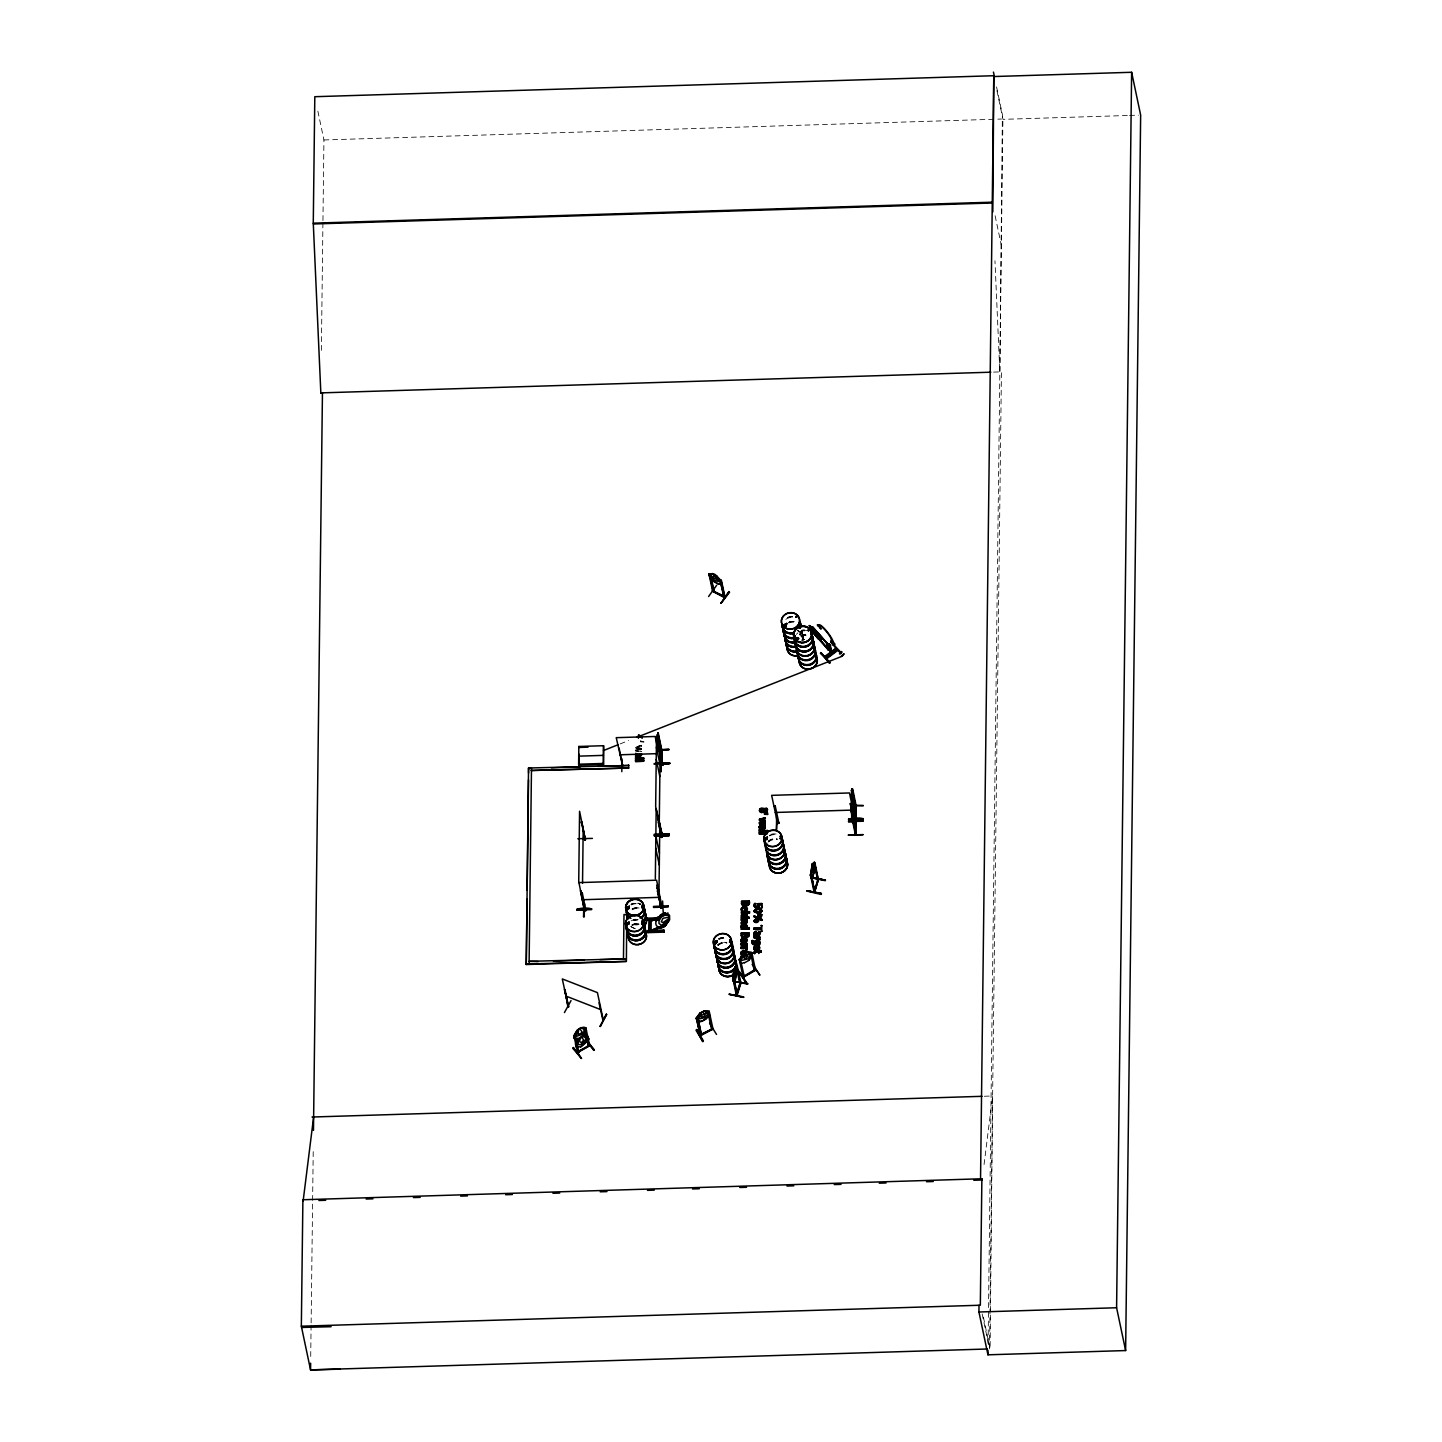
<?xml version="1.0" encoding="UTF-8"?>
<svg xmlns="http://www.w3.org/2000/svg" width="1442" height="1442" viewBox="0 0 1442 1442"><rect width="100%" height="100%" fill="white"/><g stroke="black" fill="none" stroke-linecap="round" stroke-linejoin="round"><path stroke-width="0.75" stroke-dasharray="5 3.75" d="M984.273 1096.244L992.619 1095.992L990.095 1348.901L982.939 1314.942M321.368 350.37L322.918 222.789M322.954 220.536L323.927 139.964L317.096 107.519M310.715 1356.471L311.093 1325.126M311.13 1322.891L313.256 1148.301M635.634 750.128L640.104 748.722L635.634 750.128L635.706 751.3L639.473 751.715M640.176 749.083L635.742 747.947L635.67 746.776L641.474 745.262L641.546 746.541L636.967 747.244L641.474 745.262M640.879 741.837L640.807 740.827L640.879 741.837L643.871 741.945L643.871 740.9L640.879 741.188M641.42 749.065C631.091 751.192 641.51 751.949 641.438 748.344L636.967 747.244M641.51 749.425L641.438 748.344M988.094 1343.565L988.491 1309.823M988.527 1307.57L1002.911 118.983L997.864 119.145M989.536 1348.919L1001.433 371.856L993.087 372.126M984.057 1164.523L992.619 1095.992M800.941 632.912L801.644 630.605A9.157 8.183 -11.9 0 1 801.788 636.985M801.031 632.75L799.787 634.786A9.265 8.291 -11.9 0 0 801.59 630.659M768.262 841.353L770.19 839.983M719.756 943.555L717.828 944.943A9.265 8.291 -11.9 0 1 726.768 942.527M620.168 743.91L628.514 740.593M641.546 745.622L635.67 746.776M323.927 139.964L995.611 119.217M1127.338 115.504L1002.983 119.344L996.638 89.26M1129.555 115.432L1138.441 115.162M640.789 741.476L643.871 741.945M636.931 750.471L641.474 751.57L637.003 750.831M637.058 747.605L641.51 748.704M640.104 748.722L635.742 747.947M638.103 903.287L640.356 904.044A9.265 8.291 -11.9 0 0 631.109 904.35M635.075 928.72L630.911 926.701M799.769 631.65L797.624 630.641A9.265 8.291 -11.9 0 1 803.374 639.148M799.679 631.596L801.518 633.092M803.554 639.491L802.347 637.706A9.139 8.183 -11.9 0 1 803.518 639.419A9.265 8.291 -11.9 0 0 799.805 631.884M801.842 630.533L802.545 632.804M803.446 637.058L801.355 632.984L803.176 636.751L802.239 632.479M996.584 86.953L1002.388 114.549L999.829 371.91L994.962 260.786M995.106 215.723L1001.451 245.807M982.164 1313.95L988.617 1344.557M803.753 639.491L803.32 637.526L803.338 639.617M803.464 637.112L803.356 639.617A9.139 8.183 -11.9 0 0 799.787 632.263M802.509 632.623L801.968 637.166A9.157 8.183 -11.9 0 0 801.734 630.875M632.083 925.62A9.121 8.165 -11.9 0 1 638.986 924.574M631.957 925.223A9.265 8.291 -11.9 0 1 636.589 923.962M635.598 919.239A9.265 8.291 -11.9 0 0 633.2 919.599A9.265 8.291 -11.9 0 0 637.923 919.383M631.92 924.827A9.121 8.165 -11.9 0 1 638.824 923.781A9.139 8.183 -11.9 0 1 634.12 923.871M631.091 920.879A9.121 8.165 -11.9 0 1 637.995 919.852M634.138 924.088A9.265 8.291 -11.9 0 1 638.914 923.943A9.265 8.291 -11.9 0 1 634.138 924.268M638.986 924.502A9.121 8.165 -11.9 0 1 634.282 924.646M632.281 909.704A9.121 8.165 -11.9 0 1 639.185 908.676M636.571 924.719A9.265 8.291 -11.9 0 1 634.192 924.502M632.155 909.325A9.265 8.291 -11.9 0 1 636.769 908.063M637.977 919.635A9.265 8.291 -11.9 0 1 633.2 919.78M631.163 904.585A9.265 8.291 -11.9 0 1 640.392 904.314M632.101 908.893A9.139 8.183 -11.9 0 1 639.022 907.865M637.995 919.798A9.139 8.183 -11.9 0 1 633.29 919.942M631.272 904.963A9.139 8.183 -11.9 0 1 640.374 904.675M634.336 908.172A9.265 8.291 -11.9 0 1 639.112 908.027M631.109 904.17A9.139 8.183 -11.9 0 1 633.308 903.287M638.031 903.143A9.139 8.183 -11.9 0 1 640.212 903.882M631.019 926.485A9.157 8.183 -11.9 0 0 635.075 928.486A9.103 8.147 -11.9 0 1 631.091 926.593M768.478 841.984A9.121 8.165 -11.9 0 1 777.274 839.605M768.316 841.623A9.265 8.291 -11.9 0 1 777.256 839.19M769.253 835.513A9.265 8.291 -11.9 0 1 776.265 834.467M768.298 841.191A9.139 8.183 -11.9 0 1 777.112 838.793M769.379 835.891A9.139 8.183 -11.9 0 1 776.301 834.864M771.416 834.215A9.139 8.183 -11.9 0 1 776.12 834.071M796.345 634.408A9.139 8.183 -11.9 0 1 798.003 632.804M800.058 631.632A9.139 8.183 -11.9 0 1 804.726 630.839M800.887 635.562A9.139 8.183 -11.9 0 1 807.844 635.201M802.221 630.316A9.265 8.291 -11.9 0 1 806.961 630.641M802.167 630.154A9.139 8.183 -11.9 0 1 804.546 630.046M801.049 636.373A9.121 8.165 -11.9 0 1 808.007 636.012M800.941 635.976A9.265 8.291 -11.9 0 1 808.007 635.616M800.887 635.724A9.265 8.291 -11.9 0 1 807.953 635.363M802.275 630.569A9.265 8.291 -11.9 0 1 804.672 630.442M801.878 640.302A9.157 8.183 -11.9 0 1 804.167 639.617M785.854 619.357A9.139 8.183 -11.9 0 1 792.559 617.392M801.536 630.406A9.265 8.291 -11.9 0 1 799.751 634.48M788.738 622.295A9.265 8.291 -11.9 0 1 795.804 621.917A9.139 8.183 -11.9 0 0 788.738 622.115M801.355 630.118A9.139 8.183 -11.9 0 1 799.607 634.138M801.5 630.911A9.121 8.165 -11.9 0 1 799.751 634.931M788.9 622.926A9.121 8.165 -11.9 0 1 793.569 622.133M788.792 622.529A9.265 8.291 -11.9 0 1 793.515 621.718M801.662 630.533A9.157 8.183 -11.9 0 1 801.752 636.823M787.747 617.555A9.265 8.291 -11.9 0 1 794.812 617.194M787.729 617.392A9.139 8.183 -11.9 0 1 794.704 617.032M787.801 617.807A9.265 8.291 -11.9 0 1 792.523 616.996M802.509 638.067A9.265 8.291 -11.9 0 1 803.753 639.888M801.734 631.127A9.103 8.147 -11.9 0 1 801.824 637.382M797.534 630.496A9.139 8.183 -11.9 0 1 803.194 638.86M802.455 638.427A9.121 8.165 -11.9 0 1 803.663 640.212M718.044 945.555A9.121 8.165 -11.9 0 1 726.84 943.176M717.882 945.195A9.265 8.291 -11.9 0 1 726.822 942.762M718.819 939.084A9.265 8.291 -11.9 0 1 725.831 938.039M717.864 944.762A9.139 8.183 -11.9 0 1 726.678 942.365M718.945 939.463A9.139 8.183 -11.9 0 1 725.849 938.436M718.765 938.85A9.265 8.291 -11.9 0 1 725.777 937.805M718.765 938.67A9.139 8.183 -11.9 0 1 725.687 937.642M804.113 639.365L801.788 640.05A9.157 8.183 -11.9 0 1 804.131 639.455M803.771 639.689L802.545 637.851A9.265 8.291 -11.9 0 1 803.699 639.635"/><path stroke-width="1.5" d="M657.588 734.302L658.309 733.275L657.588 734.068M851.609 816.316L855.43 834.828L855.503 821.706M851.789 805.808L855.557 823.13M576.98 910.172C575.935 907.793 592.356 907.198 591.562 909.632L576.962 910.118L591.544 908.911M578.621 764.206L578.837 746.469L603.567 745.712L603.549 764.422L578.819 765.197L578.621 764.206L603.351 763.449L603.549 764.422M580.423 890.723L584.587 910.605L585.903 910.659L582.298 892.958L580.982 893.481L582.298 892.958M581.27 822.877L581.775 821.67L585.38 840.127L579.576 811.269L578.729 881.495L584.479 910.677M583.722 903.773L583.595 916.986L584.461 903.792M584.443 908.352C583.199 910.353 584.515 904.549 584.533 909.163M584.352 903.431L584.28 916.878M584.587 838.343L584.875 840.145M585.254 839.496L584.803 838.956M585.38 839.983L585.254 838.036M585.776 909.92L584.334 910.046M585.614 910.064L585.776 909.469M592.428 838.397L577.827 838.721M603.351 763.449L603.567 745.712M668.169 906.351L653.514 906.423L653.568 907.433L668.169 906.946L668.097 905.864M654.398 835.351L654.326 834.269L668.998 834.233M657.48 891.12L658.796 890.615L657.48 891.12L661.247 908.37L657.48 890.651M657.516 889.209L657.029 888.038M658.345 817.091L657.858 815.92L662.112 834.071M659.192 748.056L658.706 746.884L662.815 765.305L662.887 763.881M660.418 905.594L660.508 904.404M660.58 906.315L658.399 892.147M661.013 907.108L661.247 908.298M661.914 835.531L661.481 837.46L661.193 835.657M661.337 834.287L661.337 832.286L662.04 834.071M661.481 836L661.391 837.189M658.363 815.902L661.391 834.197M661.842 836.811L661.932 835.621M661.175 833.476L661.842 832.394M659.21 746.866L662.293 765.323L662.184 763.251M662.311 765.197L662.311 764.008L669.863 762.854L655.263 763.413L669.845 763.359M662.815 765.179L662.689 763.233M662.257 908.262L656.615 880.197L578.783 882.612M663.32 914.48L662.599 901.016M654.416 836.072L669.034 835.711L668.926 833.818M775.165 805.717L773.849 806.222L775.165 805.717L778.932 823.292M776.589 816.514L776.463 829.727L777.184 816.19M778.77 823.292C776.175 819.903 779.401 825.833 777.166 822.715M850.365 803.861L851.681 803.356L850.365 803.861L851.663 810.043M855.304 819.849L853.988 819.831C853.682 822.066 853.412 819.254 855.43 820.48M855.466 814.117L855.394 827.275L855.485 813.775M855.593 827.239L856.151 818.191M852.943 804.185L852.132 793.947L852.132 795.281M619.087 748.056L622.62 765.774L622.547 764.512M621.935 758.798L621.826 771.668M660.959 761.682C661.193 795.461 661.644 730.247 661.013 770.749M313.473 1130.402L322.449 392.855L320.845 393.071L313.275 223.168L314.807 96.704L993.79 75.723L980.56 1177.808M340.078 1369.161L310.553 1369.9L301.342 1326.207L302.892 1199.744L981.876 1178.763L982.128 1180.007L973.783 1180.259M310.643 1363.177L310.553 1369.9L987.283 1348.991M626.639 929.802L626.387 961.417L526.258 964.518L528.529 768.009L628.766 765.468L597.817 766.423M526.258 964.518L527.051 899.195M527.159 890.183L528.511 779.816M528.583 773.056L528.529 768.009M578.819 765.197L578.963 754.112M582.532 883.261L583.199 828.393M626.946 914.967L623.989 914.516L623.467 958.407M626.783 918.824L626.837 914.426M628.73 768.027L531.341 770.497L628.73 768.027L628.658 764.927M643.565 760.024L643.637 761.25L635.58 761.502L635.507 760.276L643.637 760.385L635.507 760.276M643.601 757.843L643.655 759.069L635.598 759.321L635.543 758.077L643.673 758.186L635.543 758.077M641.51 754.508L640.086 757.014L635.634 757.194L635.562 755.95M638.427 738.25L638.464 735.186L642.249 737.493M649.333 931.64L649.459 920.194L647.584 920.266L647.368 918.157L660.057 917.761M647.62 931.586L664.095 931.081L664.095 932.127L647.837 932.632L647.638 930.631L649.098 930.595L649.242 919.149L649.459 920.194M647.584 920.266L647.368 918.157M647.837 932.632L647.638 930.631M650.793 931.496L650.721 919.113L650.576 930.451L663.879 930.036L664.095 932.127M651.099 920.753L651.117 919.942C699.37 900.078 626.513 931.226 658.994 917.725M651.496 920.933L658.994 916.914M655.335 878.809L656.182 808.583L662.13 836.252M657.462 744.703L662.293 765.323M658.165 746.163L657.804 733.077L661.914 751.733L661.157 751.03M664.942 926.106C661.229 930 653.839 926.791 656.2 921.077L660.742 914.859M658.688 747.371L658.381 735.799M659.282 821.561L660.112 753.607M658.94 895.933L659.787 825.707M661.247 751.462L661.283 749.786M662.004 750.291L661.265 763.449L660.364 759.033M661.626 762.8L661.932 750.813M661.788 749.642L661.211 750.94M661.914 763.142L661.842 749.822M663.861 931.081L663.879 930.036M652.884 930.487L666.402 924.25L653.28 930.667M660.454 764.188L668.8 763.215L660.4 763.142M658.525 750.182L668.98 749.317L658.543 749.66M668.655 918.68L668.673 917.238L663.014 918.266L661.265 921.835L662.96 922.574L668.764 918.716M660.472 928.053L664.978 926.233L669.43 919.96L669.358 915.454L665.032 912.93L660.634 914.805L656.2 921.077M669.43 919.96L669.485 915.508L664.96 915.255L661.662 916.661L659.03 920.681L658.994 923.547L661.572 925.277L669.43 919.96L664.978 926.233M707.806 1012.068L711.681 1029.804C719.017 1024.811 693.999 1038.709 701.515 1034.383M711.879 1029.155L712.871 1028.669M711.447 1029.408L712.672 1028.723M741.044 948.403L745.154 948.277L741.044 948.403L740.99 947.178L746.848 947.358L740.99 947.178M741.098 944.961L745.19 944.834L741.098 944.961L741.026 943.735L746.884 943.897L741.026 943.735M741.044 941.626C739.62 942.203 746.433 944.438 746.992 940.184M741.206 935.479L741.152 933.136L748.867 932.902L748.921 935.101M749.281 927.675L746.776 927.765L749.281 927.675L749.335 928.918L741.278 929.171L741.224 927.927M747.082 922.429L746.037 923.655L741.35 923.907L741.278 922.682L746.199 922.051M741.386 920.699L745.712 920.555L741.386 920.699L741.314 919.455L747.172 919.635L741.314 919.455M747.136 917.112L747.19 918.338L741.404 918.518L741.35 917.292L747.136 917.112L741.35 917.292M747.335 914.21L746.127 916.139L741.44 916.391L741.368 915.165L745.965 914.841L746.361 913.687M746.289 913.705L741.476 913.165L741.404 911.939L749.461 911.686L741.404 911.939M741.585 903.683L741.548 901.34L749.245 901.088L749.299 903.287M742.089 935.137L742.017 934.037L744.937 934.308L742.017 934.037M742.468 903.341L742.414 902.223L745.334 902.494L742.414 902.223M740.936 953.883L742.378 954.983L740.809 953.414M747.226 909.632C742.378 911.686 746.848 912.245 747.425 908.622C746.451 904.188 738.899 907.198 741.855 911.29L742.846 910.857L741.458 910.154M744.919 954.964C744.451 952.567 741.17 948.818 742.179 954.676M744.288 911.326C746.614 906.91 741.567 906.243 742.306 910.064M743.369 957.236L745.244 958.696L747.749 956.118L745.658 953.36C743.261 956.749 743.964 948.8 745.694 951.792M744.937 935.353L744.865 933.947M746.487 908.154C746.307 914.048 743.892 904.044 746.668 909.109M745.316 903.557L745.262 902.133M745.838 939.03L746.974 939.643M745.784 935.335L745.712 933.929L748.056 934.2L745.712 933.929M746.163 903.521L746.109 902.115L748.434 902.404L746.109 902.115M746.289 948.331L746.776 949.431A1.911 1.694 -11.9 0 1 746.776 950.116L745.73 949.539M745.766 950.152L745.586 948.566M746.812 945.97A1.911 1.694 -11.9 0 1 746.812 946.673L745.406 944.798M745.802 946.709L745.117 944.474M746.83 948.223L745.893 947.899L746.83 948.223L746.776 946.997M746.866 944.78L745.947 944.456L746.866 944.78L746.812 943.555M747.172 920.519L747.1 919.275M749.101 916.986L749.173 918.338L748.092 917.022M747.983 933.857L748.001 935.858M748.164 918.374L748.182 917.382M748.434 903.287L748.362 902.043M748.867 932.902L748.758 936.579M749.245 901.088C751.516 906.315 741.621 907.126 749.155 904.062M749.534 912.912L746.541 912.66L749.534 912.912L749.461 911.686M752.634 942.113L752.922 940.599L751.913 940.635L751.733 942.527M753.896 937.859C762.295 938.472 757.843 940.869 753.896 936.976L759.754 937.156L753.896 936.976M759.79 932.541C761.43 938.057 752.4 935.696 753.932 934.867M754.004 928.99C769.379 927.008 754.779 932.505 754.004 928.071L760.889 928.215L754.004 928.071M761.827 919.275L761.881 920.411L754.22 917.004L754.166 915.868L761.899 919.635L754.166 915.868M754.076 929.351L754.076 928.432M753.643 952.802L754.707 953.631L754.454 952.513M754.707 953.631C754.058 949.431 762.476 952.279 754.617 952.387M753.787 948.962L755.229 950.08L754.725 949.016M755.338 904.693L755.68 903.503L754.581 903.539L754.202 905.72M755.68 903.557L755.103 905.702M759.718 947.592C757.861 955.127 755.392 941.356 754.617 948.872M758.798 946.961C758.618 952.856 756.221 942.87 758.979 947.917M767.378 833.728L759.321 833.981L759.267 832.737L767.396 832.845M767.342 830.304L767.396 831.547L759.357 831.782L759.285 830.556L767.414 830.664L759.285 830.556M765.143 827.888L763.323 829.547L759.375 829.655L759.303 828.429M765.233 824.031C754.581 823.508 765.684 821.111 765.215 824.914L759.447 823.779L759.375 822.607L763.863 821.201L759.375 822.607M763.936 821.543L759.483 820.426L759.429 819.254L765.215 817.74L765.287 819.02L760.727 819.723L765.215 817.74M759.628 931.838L758.636 931.874L759.862 932.884M759.501 951.504L761.25 951.81L759.501 951.504L758.744 953.504L758.69 951.54M753.679 952.693L758.708 950.062L761.25 950.927L759.519 950.62M751.733 941.374L753.265 944.672L759.664 944.618L759.357 943.392A2.596 2.325 -11.9 0 0 759.736 941.662L759.339 940.887M759.754 938.039L758.816 937.715L759.754 938.039L759.682 936.795M760.889 928.215L761.755 925.494L761.755 931.442L760.799 928.774M758.24 904.675L758.041 903.701L762.007 903.593L762.043 907.757L761.088 904.513L759.051 904.585L759.051 906.477A2.163 1.929 -11.9 0 1 758.33 907.505A1.929 1.712 -11.9 0 1 757.429 907.901L755.32 907.649L754.166 905.882M761.25 951.81L761.178 950.584M765.233 826.446L764.008 825.437L764.368 826.645M767.559 813.018L767.613 814.406L764.62 814.297L764.548 813.306L767.559 813.018L764.62 813.667M765.215 824.914L765.143 823.67M760.763 823.31L765.251 821.904L765.179 820.822L760.727 819.723M765.251 821.904L765.179 820.822M862.965 834.738L848.365 835.188M848.545 821.886L863.127 820.714M848.563 820.047C847.535 817.668 863.956 817.163 863.163 819.597L848.563 819.993L863.145 819.579M851.339 806.15L852.799 823.166L852.06 820.444L851.285 810.602L855.935 834.81L851.645 812.225M855.611 807.123L852.168 788.738L851.339 794.884L852.564 804.708M852.258 818.137L851.411 808.061M851.952 793.136L852.42 804.708M852.168 788.954L855.755 807.394L855.647 805.321M856.224 805.339L856.115 819.092L851.375 790.432M851.862 815.595L852.727 820.047L852.384 807.196L853.267 821.489M853.448 805.754L851.789 793.154M853.412 821.471L852.528 807.304M853.141 794.308L852.979 807.268M855.322 834.756L855.304 832.737M852.961 816.226L853.97 820.985L855.448 821.039L855.971 822.661M855.773 805.934L855.376 818.407M863.325 805.483L852.907 805.303M992.817 211.884L993.79 75.723M993.971 76.534L1131.628 72.28L1140.658 115.09L1125.625 1350.559L987.95 1354.813L978.938 1312.004L979.01 1305.298M981.876 1178.763L980.326 1305.226L301.342 1326.207M987.95 1354.813L988.004 1350.307M1125.625 1350.559L1116.595 1307.75L1131.628 72.28M851.807 800.725L856.079 823.112M841.335 656.074L844.111 653.749L842.2 656.236L636.859 737.295M729.634 994.259C772.57 1003.452 699.55 988.545 743.639 996.891M807.196 890.795L821.237 893.355L821.093 894.419C777.725 884.487 850.401 899.7 807.214 890.741M812.657 626.964L827.636 643.907L812.657 626.964L812.729 628.478M745.802 949.899L745.37 948.241M567.788 1006.354L568.779 1006.642L564.489 989.338L568.49 1007.183L568.112 1006.354M567.896 1007.039L565.084 989.554M567.896 1005.813L568.454 1006.678M602.882 1020.035L599.007 1002.803M748.362 902.926L747.893 904.837L746.127 903.81M747.965 934.74L747.677 936.525L745.748 935.606M655.263 763.899L669.863 763.593M745.244 903.197L744.288 905.324L742.45 903.936M744.883 936.092L744.847 934.993M668.962 749.876L658.471 750.002M863.127 821.255L848.473 821.525M740.539 983.462L736.339 995.016L739.836 983.426M736.393 995.539L732.897 978.379L733.617 971.529L736.61 965.743M736.898 994.205L736.772 993.592M739.746 983.498L740.269 982.182M740.737 982.561L739.962 984.219L736.195 966.645A9.139 8.183 -11.9 0 0 735.168 960.282M740.882 983.192L740.161 982.344M813.973 891.877L818.515 879.494M814.478 890.741L810.963 872.789L812.333 863.686M817.326 880.035L817.794 878.845M713.916 591.887L713.88 590.607L712.546 591.148L709.031 574.06L710.203 574.727L713.772 591.923L713.844 590.661M719.738 579.864L724.046 596.682M640.645 754.545L639.437 756.203L640.59 755.031M764.386 827.005L763.197 828.663L764.188 827.924M764.422 827.87L764.296 826.302M758.997 933.443L757.735 934.758L757.627 933.479M741.368 908.586L741.422 910.046M740.827 952.297L740.882 953.775M740.864 953.252L743.135 950.242L746.74 951.882M753.715 948.349L755.464 945.844L759.339 946.565M747.425 909.596L745.676 906.928L741.603 908.406M759.429 810.53C760.294 805.79 763.972 809.467 766.621 808.547A2.217 1.983 -11.9 0 1 767.36 809.449L767.486 810.278M746.812 951.972L746.199 954.027M742.197 908.748L742.486 910.551M746.361 922.195L745.622 920.194M754.022 920.987L756.257 918.914L758.6 920.843M737.313 968.447L735.294 979.677L737.222 968.285A9.157 8.183 -11.9 0 0 736.015 964.229M810.404 875.06L812.477 863.704M814.171 871.851L814.784 864.821M588.21 1045.108C593.473 1045.252 579.774 1049.902 577.395 1052.191M577.521 1052.876L579.035 1052.444L577.755 1053.345L573.916 1035.753C574.511 1037.321 575.43 1029.119 581.216 1027.695L585.812 1027.786L589.706 1045.612L577.557 1052.696M587.994 1045.324L588.606 1046.243L589.219 1044.531M589.49 1044.963L577.287 1052.209M765.251 826.987L765.089 828.609M759.862 933.425L758.798 935.461L753.914 935.75M635.507 754.617L636.03 753.481M759.249 827.095L759.97 825.401A1.983 1.766 -11.9 0 1 761.034 825.094L762.494 825.942M753.986 941.59L754.364 943.555M742.071 926.9L743.225 925.349L746.235 926.377M313.635 1116.973L303.144 1200.988L302.892 1199.744M754.13 911.164C762.169 900.313 765.486 920.194 754.112 911.326M812.261 627.27L827.023 643.565M827.6 643.799L812.783 627.558M828.141 649.495L827.366 648.359M755.085 904.837L756.005 906.585L758.132 905.738M741.152 926.737L741.134 925.962A1.857 1.658 -11.9 0 1 741.873 924.953L746.469 925.295A2.271 2.037 -11.9 0 1 747.208 926.377A2.632 2.361 -11.9 0 1 746.848 928.107M758.204 905.071L757.176 906.982L755.121 905.9M662.112 837.297L655.659 806.691L656.507 736.483L662.257 764.044M626.639 908.172L627.973 906.694M626.801 923.763L626.819 923.295M629.307 907.685L628.982 908.658M628.424 924.25L628.622 923.024L627.306 922.88M628.748 923.835L628.532 922.574M641.996 907.991L642.808 906.712M641.654 907.306L642.465 906.712M642.772 922.736L641.762 923.241M642.97 923.042L642.699 923.637M641.996 923.835L642.591 922.898M714.295 942.671L714.529 941.662M715.43 943.068L714.673 941.878L715.665 941.338M716.962 942.185L716.007 943.519L714.385 942.563M733.257 954.676L733.293 955.938M764.693 838.775L765.576 837.748M766.549 838.036C764.837 837.207 765.522 841.281 765.36 837.91M766.044 839.298L767.234 838.018L767.09 839.586M767.937 853.123L767.721 851.591M780.158 838.108L780.284 838.974M780.104 838.289L781.059 838.775M754.977 910.407L755.193 911.759M636.391 754.13L637.058 756.275L638.662 756.221L638.518 755.067M662.058 751.444L658.309 733.275M856.422 807.105L852.673 788.936M855.16 833.025L855.448 833.368M766.657 809.935L765.99 811.413L764.242 810.837M744.054 975.477C739.818 977.676 747.064 974.972 743.171 977.189L739.295 959.687C752.742 947.736 744.162 950.242 741.314 958.389L741.747 960.426L747.587 958.948L750.02 955.776L749.588 953.739L747.028 952.369M754.04 969.925C754.671 969.475 755.428 970.899 754.508 970.358M755.121 969.276L755.554 970.358L751.805 952.477L747.01 952.135L751.877 952.603M754.238 905.234L754.581 903.539M701.497 1035.14L697.91 1017.962L696.288 1018.088L700.001 1013.131L704.435 1010.968L709.302 1011.437L696.288 1018.088C697.892 1031.066 717.413 1005.489 706.075 1019.079L701.731 1021.278M855.503 821.94L849.482 792.956L771.65 795.353L777.617 823.472M855.989 834.63L856.025 821.057M754.707 920.969L756.239 919.744L757.915 920.861M758.204 915.76C760.547 911.506 762.89 918.987 758.222 915.814M748.777 935.858C747.317 937.624 741.963 939.643 741.134 935.137M580.441 1038.294L579.486 1041.376L581.306 1042.728L583.704 1039.988L581.757 1037.429M783.799 625.161C784.754 622.908 784.015 627.63 785.962 625.54M784.376 624.548L783.907 625.81M785.097 626.044L784.358 624.783M786.395 624.674L786.07 626.225L784.412 626.17M796.218 616.113L795.84 616.978M796.615 616.058L797.318 616.635M797.174 616.419L796.038 617.356M795.966 638.932L796.218 637.977M798.219 638.103L797.696 639.419M798.634 638.409L797.859 639.689M798.76 638.788L797.192 639.96L796.038 638.842M808.187 630.803L809.088 629.595M808.367 629.559L808.313 630.37M808.259 629.739L808.583 630.929L809.377 630.19M743.369 957.2L744.288 954.135M759.664 948.043L756.617 950.134M657.949 746.073L658.327 744.847M852.294 801.734L852.024 800.652M852.871 804.456L853.249 803.212M852.114 817.47L851.97 804.474L851.177 806.15M852.691 820.174L853.051 818.948M660.797 763.881L661.031 764.008M734.753 967.149L732.68 978.487M732.897 978.379L733.059 976.901L736.808 994.223M736.231 966.537L737.241 965.924L736.393 966.969M736.97 994.872L733.059 976.955M733.617 981.371L747.893 983.624L733.257 981.209L733.383 978.487M736.502 995.503L740.359 982.939M740.882 983.083L737.114 995.485M817.92 880.413L814.532 892.274L811.305 873.852L810.476 874.915L814.081 892.039L817.975 879.332L814.37 862.136L812.315 863.812L813.955 866.408L811.377 874.825M814.315 862.352L818.173 880.611M810.314 874.915L810.981 877.781L825.455 880.161L811.125 877.475M812.711 876.177L814.207 871.851L812.873 876.213L810.981 877.781L812.873 876.069M700.65 1015.799L701.659 1012.897M746.559 909.073L745.045 910.443M746.019 953.414L745.947 951.882M758.871 947.881L757.356 949.251M754.058 920.609L755.788 919.311L758.294 919.87M758.474 920.861L756.762 922.159L754.256 921.6M747.244 915.255L747.28 913.795M752.814 940.905C750.633 943.879 756.996 944.402 752.958 943.32M759.285 826.789L760.042 825.761A1.983 1.766 -11.9 0 1 761.106 825.455L762.115 825.653M741.026 939.968L741.711 938.598A1.983 1.766 -11.9 0 1 742.774 938.291L744.523 939.553M748.308 903.701L746.722 904.513L746.091 903.161M745.19 903.936L743.153 904.909L742.396 902.98M744.811 935.732L742.846 937.084L742.017 934.795M754.941 942.239C759.015 936.994 760.421 948.151 754.869 942.527M658.057 749.047L658.85 747.371M658.219 749.047L658.832 747.226M754.058 941.95L756.816 939.986L759.808 942.023A2.596 2.325 -11.9 0 1 759.429 943.753L759.61 943.447M851.393 790.577L852.168 788.738M853.664 801.283L852.564 791.586L852.15 798.76L851.591 793.767M852.582 791.64L851.97 793.28L851.609 792.325M853.249 821.345L852.637 823.166L853.412 821.345M641.402 755.428L635.634 757.194M581.541 1058.374L573.303 1047.559M746.091 940.707L744.865 941.5L744.739 940.22M742.143 925.98L742.702 928.233L746.037 928.143L746.145 926.016M700.091 1013.167L698.991 1018.971L704.922 1017.655L707.409 1014.555L706.977 1012.518L704.309 1010.95L700.001 1013.131L696.36 1018.214L700.289 1035.789L696.504 1018.16M762.007 911.092L758.997 912.84L754.292 911.777M746.037 928.143L746.217 927.188M739.169 971.511L746.523 982.651L738.574 971.908M758.636 943.771L758.78 941.662M733.636 981.191L747.695 984.165M825.257 880.702L810.873 877.583M825.437 880.179L811.377 877.205M820.877 652.811L829.907 662.797M763.395 809.521L760.961 811.341M763.972 810.873L766.062 809.232M660.797 763.341L660.292 764.602L659.949 759.249M628.748 908.172L628.658 906.928M626.441 923.421L628.189 922.465M629.054 923.907L627.126 924.683M641.762 922.826L641.636 923.781M716.422 942.671L715.881 941.211M766.856 839.1L766.928 838.036M767.36 838.92L765.72 839.965L764.765 838.685M784.015 852.078L783.691 851.104M745.784 904.621L742.846 905.81L741.512 903.323M767.27 810.783C765.576 813.63 762.782 811.504 760.006 811.774M713.79 574.781L713.231 577.575L717.233 579.756L713.88 574.655M564.435 1012.572L571.05 1000.568M602.63 1019.206L603.297 1020.107L597.421 992.619L562.308 978.938L568.346 1007.201M606.667 1014.447L600.052 1026.47L606.631 1014.393M600.377 1026.542L606.271 1013.996M759.754 808.818L759.465 810.981M741.062 952.135L743.207 950.602L746.487 951.468M814.622 892.111L818.407 879.566L814.802 862.442M742.378 908.766L744.252 907.342M741.855 952.495L743.73 951.071M754.707 947.574L756.581 946.168M841.894 652.595C842.362 648.828 836.793 656.434 841.299 653.28M657.786 743.099L657.246 736.682M635.724 753.373L636.246 756.293M777.328 822.715L778.788 822.661M741.134 939.661L741.783 938.958A1.983 1.766 -11.9 0 1 742.846 938.652L743.856 938.85M754.004 932.92L754.653 932.199A1.983 1.766 -11.9 0 1 755.716 931.893L757.392 932.794M828.699 645.529L829.456 644.79M830.34 645.637L832.124 653.767L829.456 644.61M796.615 638.049L797.732 639.437M741.945 940.148L743.585 939.751M760.331 809.971L763.16 809.539M574.637 1034.887L579.035 1052.444M584.533 1028.398L588.426 1046.315M745.875 953.649L745.622 951.432M573.754 1035.825L577.197 1030.399L576.223 1036.383L581.829 1034.563L584.136 1031.21L583.704 1029.173L581.162 1027.804C587.561 1025.749 584.551 1030.273 585.74 1028.02M575.628 1044.062L578.945 1038.691L583.019 1035.951M575.484 1044.134L579.035 1038.817L582.983 1036.221L587.543 1036.077M579.035 1038.817C581.487 1036.293 588.21 1032.634 585.686 1027.894M582.947 1035.933L586.479 1030.615M763.665 811.431L761.737 812.711L759.718 811.431M754.202 941.572L756.239 940.382L759.105 940.941M766.567 810.44L764.602 811.035M710.149 574.673C704.417 571.879 721.829 591.761 721.09 580.621L712.33 573.592M716.566 575.737L719.414 581.685L714.421 580.405L710.942 575.286C713.79 570.257 718.837 579.017 721.126 580.784M714.042 581.739L709.464 576.692M708.599 596.519L716.656 585.254M713.61 591.797L724.767 596.519L724.803 597.799L721.054 580.603L719.756 579.864L721.342 580.207L725.074 597.403L712.42 590.517L713.772 591.256M728.823 591.562L729.58 592.283L720.964 603.279L728.895 591.599M728.967 591.869L721.036 603.243M740.269 958.948L744.306 976.558M739.151 959.741L742.882 954.694M744.523 962.805L748.795 960.408L752.363 955.199M748.722 960.372L752.219 955.253M755.572 970.304L743.099 977.316L755.446 969.835M755.049 941.968L758.69 941.77M827.005 643.673C831.8 663.699 823.238 629.812 827.996 648.269M744.631 936.218L742.522 936.579M763.701 808.944L766.549 808.187A2.217 1.983 -11.9 0 1 767.288 809.088L767.468 809.845M767.09 811.143L763.954 811.504M748.506 936.579L745.712 936.813M830.322 653.262C833.188 659.318 828.231 639.869 828.826 644.88L829.835 645.98M627.27 906.982L627.991 908.586M628.64 908.19L628.82 907.108M641.762 906.964L643.078 907.09M628.622 923.907L626.909 923.962M641.69 922.736L641.996 923.962M714.457 941.698L716.386 941.175M716.277 942.834L716.476 941.608M747.749 936.002L745.947 936.02M757.735 920.915L754.869 921.15M758.312 915.346L761.304 915.273L758.348 915.94M754.815 920.537C759.628 918.193 756.69 924.25 754.635 920.609M585.849 910.605L584.587 910.605M660.815 907.613L662.419 907.739M662.365 908.244L661.247 907.631M777.31 822.895L778.644 822.661M746.992 915.183L741.44 916.391M746.902 922.718L741.35 923.907M733.816 978.289L736.393 969.871L734.753 967.276L736.79 965.617M785.746 625.864L785.277 624.152M820.354 653.262L829.943 662.545M829.366 663.248L820.895 652.577L829.997 662.797M745.802 953.288L744.505 954.153M764.801 828.573L759.375 829.655M852.096 800.202L852.889 804.113M755.211 910.479C764.296 906.513 759.988 916.373 754.905 910.767C759.898 905.72 764.332 914.426 755.356 911.614M733.257 981.209L735.294 979.533M745.838 982.993L739.133 971.223M701.371 1034.527L700.289 1035.789L712.979 1029.137L709.23 1011.311M711.591 1029.282L701.317 1034.166M584.533 909.019L580.928 890.705M760.114 808.836L763.377 808.8M696.576 1029.552L702.795 1041.611L696.612 1029.534L703.408 1040.89M695.981 1030.219L702.849 1041.521M852.438 798.706L852.06 800.184M809.322 625.576L812.729 627.757L809.322 625.576L813.576 633.272L828.375 649.981M809.431 625.72L815.685 632.083L818.551 637.382L816.569 636.283M809.647 627.847L817.74 638.427L821.111 640.266M810.098 627.775L816.496 634.877L810.224 627.685M813.468 632.984L828.771 649.675L816.821 635.958M820.534 638.265L816.496 631.884L821.093 640.5L820.66 638.157M839.965 652.541L830.754 641.636L840.596 652.054M830.971 642.609L831.079 641.384M832.989 644.087L833.188 645.079L830.754 641.636M824.518 656.723L835.963 648.089M836.36 648.521L824.986 657.264L836.45 648.666M837.423 649.531L826.068 658.417L837.586 649.873M826.464 658.886L837.946 650.288M742.396 926.124L746.055 926.143M642.79 907.955L642.014 907.451M716.043 942.762L715.178 942.78M729.67 941.247L730.319 941.896M579.936 1029.011L578.621 1029.876L578.008 1034.256L580.892 1033.572L581.955 1031.679L580.026 1029.119M572.78 1048.298L581.468 1058.482L573.339 1047.523M586.894 1041.737L594.392 1050.082L587.489 1041.286M636.661 754.166L638.445 754.671M784.574 624.512L785.728 624.044M785.998 626.08L785.043 626.369M739.079 959.615L751.751 952.711M739.295 959.687C741.296 957.794 737.078 965.653 744.487 962.571M752.129 964.319L759.898 975.207L752.67 964.067M753.95 970.178L743.207 976.558M709.338 573.7L712.997 590.193M696.738 1018.557L697.91 1017.962M709.572 1023.189L716.512 1034.419M660.67 914.949L665.141 912.984M662.743 915.31L666.492 913.705M666.006 924.07L651.009 930.487L660.778 926.647M622.62 765.702L616.239 737.673L655.155 736.483L657.408 747.172M593.816 1050.407L586.804 1041.376M765.414 837.64L767.324 838.054M626.711 908.063L628.351 909.019L629.127 907.09M715.971 943.356L716.926 941.878M730.157 942.185L729.868 941.157M729.418 942.131L730.229 941.247M730.265 942.545L730.049 941.121M603.477 750.543L618.077 744.739M713.808 591.436L724.893 596.609M760.673 822.949L765.179 821.543M701.154 1034.058L700.289 1035.086M796.236 617.32L796.831 616.275M796.795 637.544L798.471 637.869M796.957 637.815L797.877 638.049M765.305 818.101L759.429 819.254M827.492 648.936L828.285 649.891M721.793 583.379L718.116 583.902L714.132 581.613M745.063 942.726L746.83 941.788L746.902 939.283M744.847 954.604L743.766 955.037M797.534 639.797L796.561 639.599M777.472 822.192L778.644 822.21M654.398 834.63L668.998 834.089M654.398 835.333L668.998 834.81M669.034 834.99L654.362 835.837L669.034 835.711M591.562 908.911L576.908 909.163L591.562 909.037M653.568 906.748L668.169 906.207M313.275 223.168L992.258 202.186M313.437 223.979L992.42 202.998M990.834 372.198L320.845 392.891L322.449 392.855M657.804 733.077L661.409 751.606M657.011 734.771L657.498 746.217M657.228 738.106L657.552 741.909M657.137 739.223L659.012 751.408M588.03 747.172L579.035 747.461L578.837 746.469M578.657 756.149L603.387 755.374M619.844 754.797L656.597 753.661M636.985 755.914L638.662 756.221M660.454 763.467L668.8 763.215M660.454 763.611L668.727 762.944M528.637 768.55L531.485 768.46L529.088 964.428M551.385 767.847L580.117 766.964M851.501 794.884L855.557 817.92M851.898 795.191L852.979 799.625M851.843 796.507L856.188 817.794M851.735 797.606L852.438 802.419M853.069 798.58L853.195 803.032M852.51 801.824L856.242 821.922M852.817 805.663L863.325 805.699M851.771 809.016L851.952 814.478L850.365 803.41M851.393 809.503L851.699 813.288M775.273 812.477L850.87 810.134M851.663 810.783L852.24 814.424M851.825 816.388L851.645 817.722M856.133 817.632L855.466 818.84M852.835 818.623L852.384 820.264M863.163 818.876L848.491 819.038L863.091 818.587M762.043 826.825L760.331 826.284L760.186 827.78L762.421 828.699L760.817 828.735L760.204 826.951L761.845 826.572M765.378 832.917L759.267 832.737M767.306 833.368L759.321 833.981M848.365 835.044L862.965 834.594M582.388 899.736L660.22 897.321M749.317 901.448L741.548 901.34M754.671 903.882L755.752 903.864M745.893 904.963L743.387 906.297L741.548 903.972M759.051 904.585L761.088 904.513M741.368 915.165L746.451 914.661L745.712 912.678L741.476 913.165M647.35 919.203L658.471 918.86M650.937 920.158L658.688 919.906M748.092 918.013L749.173 918.338M745.965 927.783L742.702 928.233M748.939 933.262L741.152 933.136M756.816 933.587L755.698 932.451L754.671 933.461L755.428 935.191L757.032 935.137L756.888 933.983M757.735 934.758L758.871 934.722L758.907 932.74M745.478 936.777L743.459 937.787L741.44 936.705M745.838 938.976L746.74 938.598M758.6 939.607L759.7 939.932L758.672 939.95M741.801 940.22L744.162 941.878L742.071 941.32L741.873 939.787L743.207 939.247L744.072 941.085M755.157 943.212L758.564 943.428M745.73 946.349L746.812 946.673M745.694 949.791L746.776 950.116M753.661 948.512L755.229 950.08M758.708 950.657L754.328 951.017L753.715 953.162M537.974 961.598L529.016 961.327L626.405 958.858L599.872 959.669M553.44 961.111L584.407 960.156M526.15 963.977L626.387 961.417M312.031 1117.027L982.02 1096.317M318.898 1200.501L325.658 1200.285M366.16 1199.041L372.919 1198.825M413.421 1197.581L420.181 1197.365M460.683 1196.121L467.424 1195.905M505.691 1194.733L512.433 1194.517M552.953 1193.273L559.694 1193.057M600.214 1191.813L606.956 1191.597M647.476 1190.353L654.217 1190.137M692.484 1188.947L699.226 1188.749M739.728 1187.487L746.487 1187.289M786.99 1186.027L793.749 1185.829M834.251 1184.567L841.01 1184.369M879.26 1183.179L886.019 1182.981M926.521 1181.719L933.28 1181.521M978.938 1312.004L1116.595 1307.75M301.612 1327.451L331.137 1326.712M578.981 1038.51L574.24 1038.42L573.808 1035.644M575.971 1046.73L580.711 1046.82C595.708 1030.796 587.579 1042.422 580.657 1046.928M764.548 813.937L767.613 814.406M709.158 1011.527L704.363 1010.842M696.865 1020.81L701.857 1021.297M765.143 824.554L759.447 823.779M660.292 764.602L660.184 763.359L668.8 763.936M811.972 865.542L813.126 867.687L811.846 871.905L811.702 866.984M818.011 880.864L813.811 863.055M734.555 969.042L735.564 971.169L734.266 975.369L734.122 970.448M733.617 971.529L733.383 976.252L737.385 994.493M760.799 820.065L765.251 821.165M763.863 821.201L759.483 820.426M724.497 597.709L712.763 591.346M746.019 925.025L741.945 925.313A1.857 1.658 -11.9 0 0 741.206 926.323M565.913 996.062L601.026 1009.742M754.148 916.643L761.881 920.411M665.104 913.147L669.358 915.616M831.331 652.739L829.637 644.286L828.393 645.403L831.025 654.253L829.33 646.232M754.166 970.376L753.914 969.997M757.987 916.625C766.531 918.482 757.014 909.307 757.825 916.77M746.217 908.081L745.009 907.324M758.546 946.889L757.32 946.132M817.686 638.319L821.219 640.41M642.267 738.142L639.365 736.249M740.882 982.903L737.241 965.924M796.831 639.347L796.326 638.427M703.065 1012.158L705.102 1014.826L703.966 1016.592L700.902 1017.025L700.65 1015.835M761.791 914.661L758.42 914.336L757.645 916.481M757.753 916.409L761.178 917.076L761.881 914.588M764.314 811.197L764.873 808.998L766.657 809.827M754.545 906.73L757.338 907.541A1.929 1.712 -11.9 0 0 758.582 906.838A2.163 1.929 -11.9 0 0 758.979 906.117M752.021 943.591L759.664 944.618M758.816 937.715L759.537 938.886A1.911 1.694 -11.9 0 1 759.61 939.571M745.893 947.899L746.632 949.07A1.911 1.694 -11.9 0 1 746.704 949.755M832.394 643.961L840.127 652.379M829.006 643.925L830.664 645.565L829.402 646.521L828.357 645.241L830.268 653.641M828.681 644.159L830.159 645.746M741.801 927.909L741.08 926.377M741.891 928.269L741.134 926.846M746.541 912.66L747.208 913.759M746.451 920.176L747.317 922.087M759.934 828.411L759.231 827.347M760.006 828.771L759.177 826.735M754.617 935.209L754.058 934.236M741.747 941.95L740.972 940.544M756.671 933.262L755.013 933.082L754.941 934.578M637.058 756.275L636.895 753.607L638.59 755.428M742.378 954.928L741.693 953.414M581.216 1027.695L577.124 1030.363M587.994 1038.853C590.715 1034.689 578.386 1035.644 585.452 1037.483L585.867 1039.52L580.91 1044.585L577.972 1044.675L578.945 1038.691L574.367 1038.312M576.097 1046.622L575.538 1043.954M636.012 756.023L635.489 754.869M760.222 810.674C766.135 814.081 760.006 804.654 760.583 811.449M762.421 825.581L762.962 826.825M744.162 938.778L744.703 940.022M746.343 944.889L746.812 945.97M714.187 591.4L711.357 578.566M759.592 946.979C758.528 943.771 752.472 945.339 753.751 948.872M766.351 809.106L766.729 810.296M742.45 927.927L742.035 926.9M742.396 936.705L742.053 935.75M755.031 949.755L754.545 948.512M752.85 943.501L752.526 942.203M741.26 941.338L740.918 939.932M746.127 920.861L745.947 922.718L741.278 922.682M759.465 938.526L759.682 939.229A1.911 1.694 -11.9 0 1 759.7 939.932M746.596 945.267L746.74 945.61A1.911 1.694 -11.9 0 1 746.74 946.312M762.71 825.996L763.088 827.384M757.591 933.28L755.644 931.55A1.983 1.766 -11.9 0 0 754.581 931.856L753.932 934.146M758.636 931.929L758.979 933.1M745.748 938.67L746.109 939.842M754.382 906.694L754.13 905.36M758.384 919.78C759.988 922.88 753.751 923.799 753.95 920.627M754.166 943.212L753.932 942.005M755.049 943.23L754.833 942.185M993.448 72.1L994.349 76.354M810.819 873.762L814.424 890.886M720.225 579.612L723.848 596.736M764.548 813.306L764.62 814.297M767.396 831.547L759.357 831.782M764.999 825.401L764.008 825.437M762.007 903.593L758.041 903.701M762.043 907.757L761.142 907.793M761.755 925.494L760.835 925.53M761.755 931.442L760.835 931.478M757.032 935.137L755.428 935.191M759.519 950.044L759.592 950.981M758.708 950.062L758.78 951.017M752.922 940.599L751.913 940.635M747.19 918.338L741.404 918.518M749.335 928.918L741.278 929.171M750.615 952.91L754.292 971.007M740.954 956.028L740.864 956.551M736.646 965.581L740.485 984.201M659.949 759.718L660.869 764.602M656.38 747.335L659.985 764.458M656.236 759.411L659.841 776.535M654.145 763.431L654.199 764.332M658.309 821.075L661.409 836.27M658.309 822.264L661.481 837.46M639.545 735.15L638.464 735.186M643.655 759.069L635.598 759.321M697.694 1017.367L701.461 1035.266M643.637 761.25L635.58 761.502M655.858 836L659.463 853.123M655.713 848.058L659.318 865.182M656.687 885.226L657.588 889.516M581.27 821.688L585.38 840.127M757.501 932.92L757.807 935.119M744.631 939.661L744.829 940.581M639.148 754.004L639.329 754.905M762.115 826.771L762.331 827.906M756.744 933.226L756.96 934.344M746.037 939.481L746.199 940.563M640.554 753.824L640.717 754.887M754.184 911.686L754.058 910.803C755.338 908.118 761.448 907.685 762.151 910.911M762.259 827.546L762.421 828.699M744 940.743L744.162 941.878M852.42 815.163L852.745 818.876M765.161 826.086L765.323 827.347M641.42 753.625L641.582 754.869M762.998 827.023L763.197 828.663M639.257 754.563L639.437 756.203M852.781 815.343L851.934 809.683L852.817 813.955M758.15 904.314L758.294 905.432M745.712 934.975L745.82 935.966M642.05 921.835A9.139 8.183 -11.9 0 1 640.014 934.813A9.139 8.183 -11.9 0 1 626.729 930.234M626.783 925.998A9.139 8.183 -11.9 0 1 629.181 922.231M642.087 921.474A9.265 8.291 -11.9 0 1 641.942 933.262A9.265 8.291 -11.9 0 1 628.892 933.659A9.265 8.291 -11.9 0 1 629.036 921.889M644.466 928.215A9.139 8.183 -11.9 0 1 637.634 940.671A9.139 8.183 -11.9 0 1 627.775 930.721M644.195 924.664A9.139 8.183 -11.9 0 1 634.083 935.227A9.139 8.183 -11.9 0 1 627.54 923.186M641.888 921.041A9.139 8.183 -11.9 0 1 643.312 922.7M642.032 921.24A9.265 8.291 -11.9 0 1 642.447 932.469A9.265 8.291 -11.9 0 1 630.064 934.308A9.265 8.291 -11.9 0 1 627.486 923.403M644.484 927.639A9.265 8.291 -11.9 0 1 637.544 940.274A9.265 8.291 -11.9 0 1 627.54 930.18M644.52 927.891A9.265 8.291 -11.9 0 1 637.58 940.508A9.265 8.291 -11.9 0 1 627.594 930.414M644.304 927.422A9.139 8.183 -11.9 0 1 637.472 939.878A9.139 8.183 -11.9 0 1 627.612 929.928M643.673 907.577A9.139 8.183 -11.9 0 1 642.105 917.545M627.811 916.283A9.139 8.183 -11.9 0 1 626.639 912.209M626.964 910.082A9.139 8.183 -11.9 0 1 629.379 906.333M643.727 907.252A9.265 8.291 -11.9 0 1 642.141 917.346M629.091 917.743A9.265 8.291 -11.9 0 1 626.459 911.939M626.801 909.776A9.265 8.291 -11.9 0 1 629.235 905.973M643.24 910.659A9.139 8.183 -11.9 0 1 643.096 922.267M627.919 919.059A9.139 8.183 -11.9 0 1 627.973 914.805M642.087 905.143A9.139 8.183 -11.9 0 1 640.032 918.121M630.929 918.392A9.139 8.183 -11.9 0 1 626.477 911.416M626.801 909.289A9.139 8.183 -11.9 0 1 627.739 907.288M642.231 905.324A9.265 8.291 -11.9 0 1 642.087 917.112M629.036 917.509A9.265 8.291 -11.9 0 1 626.405 911.705M626.747 909.542A9.265 8.291 -11.9 0 1 627.685 907.505M643.222 910.046A9.265 8.291 -11.9 0 1 643.078 921.835M627.685 918.572A9.265 8.291 -11.9 0 1 627.739 914.264M643.276 910.299A9.265 8.291 -11.9 0 1 643.132 922.069M627.739 918.824A9.265 8.291 -11.9 0 1 627.793 914.498M644.502 911.524A9.139 8.183 -11.9 0 1 642.934 921.474M627.757 918.266A9.139 8.183 -11.9 0 1 627.793 914.012M645.475 916.103A9.157 8.183 -11.9 0 1 643.907 926.088M645.511 916.265A9.157 8.183 -11.9 0 1 643.943 926.233M746.776 927.765A2.632 2.361 -11.9 0 0 747.136 926.016A2.271 2.037 -11.9 0 0 746.397 924.935M780.338 836.865A9.139 8.183 -11.9 0 1 776.102 850.726A9.139 8.183 -11.9 0 1 765.071 841.01M766.008 838.992A9.139 8.183 -11.9 0 1 767.468 837.261M780.32 836.252A9.265 8.291 -11.9 0 1 780.176 848.04A9.265 8.291 -11.9 0 1 767.126 848.437A9.265 8.291 -11.9 0 1 767.27 836.666M782.754 843.246A9.121 8.165 -11.9 0 1 775.922 855.683A9.121 8.165 -11.9 0 1 766.081 845.733M780.176 836.072A9.139 8.183 -11.9 0 1 780.573 847.139A9.139 8.183 -11.9 0 1 768.37 848.959A9.139 8.183 -11.9 0 1 765.846 838.217M782.772 842.651A9.265 8.291 -11.9 0 1 774.624 855.394A9.265 8.291 -11.9 0 1 766.784 843.155M782.609 842.452A9.139 8.183 -11.9 0 1 775.76 854.908A9.139 8.183 -11.9 0 1 765.9 844.94M783.511 846.941A9.103 8.147 -11.9 0 1 777.869 859.09A9.103 8.147 -11.9 0 1 766.549 851.555M783.619 847.229A9.157 8.183 -11.9 0 1 777.941 859.468A9.157 8.183 -11.9 0 1 766.585 852.024M766.567 851.862A9.157 8.183 -11.9 0 0 777.941 859.468A9.157 8.183 -11.9 0 0 783.655 847.391M785.584 856.71A9.121 8.165 -11.9 0 1 778.752 869.147A9.121 8.165 -11.9 0 1 768.928 859.198M783.024 849.536A9.139 8.183 -11.9 0 1 778.77 863.398A9.139 8.183 -11.9 0 1 767.739 853.682M785.602 856.133A9.265 8.291 -11.9 0 1 778.662 868.751A9.265 8.291 -11.9 0 1 768.676 858.657M785.656 856.368A9.265 8.291 -11.9 0 1 778.716 869.003A9.265 8.291 -11.9 0 1 768.73 858.909M785.439 855.917A9.139 8.183 -11.9 0 1 778.59 868.372A9.139 8.183 -11.9 0 1 768.748 858.405M785.493 853.934A9.139 8.183 -11.9 0 1 776.571 864.551A9.139 8.183 -11.9 0 1 767.919 854.475M783.186 850.329A9.139 8.183 -11.9 0 1 784.61 851.988M783.222 849.969A9.265 8.291 -11.9 0 1 778.914 864.028A9.265 8.291 -11.9 0 1 767.739 854.169M783.168 849.717A9.265 8.291 -11.9 0 1 778.86 863.776A9.265 8.291 -11.9 0 1 767.685 853.934M786.413 860.495A9.157 8.183 -11.9 0 1 780.735 872.716A9.157 8.183 -11.9 0 1 769.361 865.128A9.157 8.183 -11.9 0 0 780.771 872.897A9.157 8.183 -11.9 0 0 786.449 860.658M786.449 860.676A9.139 8.183 -11.9 0 1 780.771 872.879A9.139 8.183 -11.9 0 1 769.415 865.308M812.603 642.177A9.157 8.183 -11.9 0 1 806.727 655.641A9.157 8.183 -11.9 0 1 796.975 644.844M810.801 633.669A9.139 8.183 -11.9 0 1 804.924 647.097A9.139 8.183 -11.9 0 1 795.191 636.319M812.982 640.194A9.121 8.165 -11.9 0 1 805.916 651.802A9.121 8.165 -11.9 0 1 795.605 643.15M810.837 633.308A9.265 8.291 -11.9 0 1 804.888 646.935A9.265 8.291 -11.9 0 1 795.011 636.012M810.783 633.074A9.265 8.291 -11.9 0 1 804.834 646.701A9.265 8.291 -11.9 0 1 794.957 635.76M812.675 642.537A9.157 8.183 -11.9 0 1 807.971 655.731A9.157 8.183 -11.9 0 1 796.453 647.296M813.054 639.851A9.265 8.291 -11.9 0 1 805.88 651.658A9.265 8.291 -11.9 0 1 795.407 642.862M813 639.617A9.265 8.291 -11.9 0 1 805.826 651.423A9.265 8.291 -11.9 0 1 795.353 642.627M812.837 639.383A9.139 8.183 -11.9 0 1 805.754 651.027A9.139 8.183 -11.9 0 1 795.425 642.357M810.62 632.876A9.139 8.183 -11.9 0 1 805.934 646.034A9.139 8.183 -11.9 0 1 794.434 637.634M799.841 658.219A9.085 8.129 -11.9 0 0 809.539 668.926A9.085 8.129 -11.9 0 0 815.361 655.569A9.157 8.183 -11.9 0 1 809.557 669.106A9.157 8.183 -11.9 0 1 799.805 658.291M813.63 647.134A9.139 8.183 -11.9 0 1 807.772 660.562A9.139 8.183 -11.9 0 1 798.021 649.783M813.468 646.34A9.139 8.183 -11.9 0 1 807.592 659.769A9.139 8.183 -11.9 0 1 797.859 648.99M815.83 653.659A9.121 8.165 -11.9 0 1 808.764 665.285A9.121 8.165 -11.9 0 1 798.453 656.615M813.612 646.539A9.265 8.291 -11.9 0 1 807.682 660.166A9.265 8.291 -11.9 0 1 797.805 649.224M815.902 653.316A9.265 8.291 -11.9 0 1 808.728 665.122A9.265 8.291 -11.9 0 1 798.255 656.326M815.667 652.847A9.139 8.183 -11.9 0 1 808.601 664.51A9.139 8.183 -11.9 0 1 798.255 655.822M812.693 642.808A9.103 8.147 -11.9 0 1 808.007 655.93A9.103 8.147 -11.9 0 1 796.561 647.548M783.457 629.703A9.121 8.165 -11.9 0 0 793.767 638.373A9.265 8.291 -11.9 0 1 783.853 627.288M785.205 625.702A9.121 8.165 -11.9 0 1 786.863 624.098M799.625 624.963A9.121 8.165 -11.9 0 1 800.833 626.747M785.043 625.341A9.265 8.291 -11.9 0 1 786.719 623.719M799.679 624.602A9.265 8.291 -11.9 0 1 800.905 626.405M793.605 637.598A9.139 8.183 -11.9 0 1 783.943 633.092A9.139 8.183 -11.9 0 1 786.683 623.286M799.463 624.152A9.139 8.183 -11.9 0 1 800.689 625.936M793.677 637.977A9.265 8.291 -11.9 0 1 783.799 627.054M784.989 625.107A9.265 8.291 -11.9 0 1 786.665 623.485M799.625 624.35A9.265 8.291 -11.9 0 1 800.851 626.17M799.913 621.682A9.265 8.291 -11.9 0 1 800.004 628.063M792.74 633.489A9.265 8.291 -11.9 0 1 782.267 624.692M799.859 621.448A9.265 8.291 -11.9 0 1 799.95 627.811M792.685 633.254A9.265 8.291 -11.9 0 1 782.213 624.458M799.679 621.214A9.139 8.183 -11.9 0 1 799.769 627.504M792.613 632.858A9.139 8.183 -11.9 0 1 782.285 624.188M799.859 622.007A9.139 8.183 -11.9 0 1 799.931 628.297M792.776 633.651A9.139 8.183 -11.9 0 1 782.465 627.126M794.704 642.753A9.103 8.147 -11.9 0 1 784.989 632.011M794.65 642.555A9.157 8.183 -11.9 0 1 784.899 631.758M796.615 651.838A9.121 8.165 -11.9 0 1 786.971 647.332M786.323 645.313A9.121 8.165 -11.9 0 1 786.881 641.077M796.579 651.694A9.265 8.291 -11.9 0 1 786.701 640.753M796.525 651.442A9.265 8.291 -11.9 0 1 786.647 640.518M796.453 651.063A9.139 8.183 -11.9 0 1 786.701 640.284M797.444 655.822A9.157 8.183 -11.9 0 1 787.098 647.134M797.408 655.659A9.157 8.183 -11.9 0 1 787.062 646.971M795.569 646.953A9.265 8.291 -11.9 0 1 785.097 638.157M795.533 646.719A9.265 8.291 -11.9 0 1 785.043 637.923M795.443 646.34A9.139 8.183 -11.9 0 1 785.115 637.652M795.623 647.134A9.139 8.183 -11.9 0 1 785.313 640.59M732.23 944.041A9.139 8.183 -11.9 0 1 720.946 954.442A9.139 8.183 -11.9 0 1 717.034 940.833M729.904 940.436A9.139 8.183 -11.9 0 1 731.328 942.095M729.94 940.076A9.265 8.291 -11.9 0 1 729.796 951.846A9.265 8.291 -11.9 0 1 716.746 952.243A9.265 8.291 -11.9 0 1 716.89 940.472M732.338 946.817A9.139 8.183 -11.9 0 1 725.488 959.272A9.139 8.183 -11.9 0 1 715.629 949.305M729.742 939.643A9.139 8.183 -11.9 0 1 730.139 950.711A9.139 8.183 -11.9 0 1 717.936 952.531A9.139 8.183 -11.9 0 1 715.394 941.788M729.886 939.823A9.265 8.291 -11.9 0 1 730.301 951.053A9.265 8.291 -11.9 0 1 717.918 952.91A9.265 8.291 -11.9 0 1 715.358 942.005M732.338 946.24A9.265 8.291 -11.9 0 1 725.398 958.858A9.265 8.291 -11.9 0 1 715.394 948.764M732.392 946.475A9.265 8.291 -11.9 0 1 725.452 959.11A9.265 8.291 -11.9 0 1 715.448 948.998M732.157 946.024A9.139 8.183 -11.9 0 1 725.326 958.479A9.139 8.183 -11.9 0 1 715.466 948.512M733.185 950.765A9.157 8.183 -11.9 0 1 727.489 962.986A9.157 8.183 -11.9 0 1 716.115 955.397M733.599 970.232A9.139 8.183 -11.9 0 1 722.604 971.89A9.139 8.183 -11.9 0 1 718.476 962.769M735.222 959.939A9.265 8.291 -11.9 0 1 736.069 966.23M733.636 970.033A9.265 8.291 -11.9 0 1 721.487 971.133A9.265 8.291 -11.9 0 1 719.234 960.444M735.168 959.705A9.265 8.291 -11.9 0 1 736.015 965.996M735.078 968.033A9.265 8.291 -11.9 0 1 722.424 971.457A9.265 8.291 -11.9 0 1 719.179 960.192M732.59 953.108A9.139 8.183 -11.9 0 1 728.336 966.969A9.139 8.183 -11.9 0 1 717.305 957.254M735.005 959.489A9.139 8.183 -11.9 0 1 728.156 971.944A9.139 8.183 -11.9 0 1 718.296 961.976M732.752 953.901A9.139 8.183 -11.9 0 1 728.498 967.762A9.139 8.183 -11.9 0 1 717.467 958.047M732.788 953.541A9.265 8.291 -11.9 0 1 728.48 967.6A9.265 8.291 -11.9 0 1 717.287 957.74M732.734 953.288A9.265 8.291 -11.9 0 1 728.426 967.348A9.265 8.291 -11.9 0 1 717.251 957.506M735.907 963.995A9.103 8.147 -11.9 0 1 737.078 968.051M733.221 950.945A9.157 8.183 -11.9 0 1 727.543 963.184A9.157 8.183 -11.9 0 1 716.151 955.595M733.203 951.233A9.085 8.129 -11.9 0 1 727.561 963.364A9.085 8.129 -11.9 0 1 716.277 955.83M736.844 970.448A9.157 8.183 -11.9 0 1 735.925 972.449M732.536 975.567A9.157 8.183 -11.9 0 1 718.945 968.862M736.826 970.286A9.157 8.183 -11.9 0 1 735.889 972.287M735.979 964.067A9.157 8.183 -11.9 0 1 737.15 968.141M657.876 819.002L658.381 820.174L657.876 819.002M851.97 804.672L852.456 805.844L851.807 804.636M751.715 952.783L750.813 953.811L751.715 952.783M709.14 1011.617L708.202 1012.608L709.14 1011.617M712.492 573.574L708.815 574.096L712.402 573.7M820.949 628.892L817.308 624.873L818.551 626.243A12.311 2.542 53.1 0 1 824.986 629.235A12.311 2.542 53.1 0 1 833.71 643.024L834.954 644.412L831.079 640.104L832.34 641.492A10.274 2.127 53.1 0 0 825.058 629.992A10.274 2.127 53.1 0 0 819.687 627.504L820.949 628.892M629.938 930.523A9.157 8.183 -11.9 0 0 643.691 922.97A9.157 8.183 -11.9 0 0 630.1 916.265A9.157 8.183 -11.9 0 0 629.938 930.523M630.01 930.721A9.103 8.147 -11.9 0 0 643.691 923.222A9.103 8.147 -11.9 0 0 630.19 916.553A9.103 8.147 -11.9 0 0 630.01 930.721M638.427 944.492A9.157 8.183 -11.9 0 0 645.295 932.019A9.157 8.183 -11.9 0 1 638.464 944.654A9.157 8.183 -11.9 0 1 628.586 934.668A9.157 8.183 -11.9 0 0 638.427 944.492M630.1 914.462A9.157 8.183 -11.9 0 0 643.853 906.91A9.157 8.183 -11.9 0 0 630.262 900.205A9.157 8.183 -11.9 0 0 630.1 914.462A9.157 8.183 -11.9 0 0 643.889 907.072A9.157 8.183 -11.9 0 0 630.298 900.367A9.157 8.183 -11.9 0 0 630.118 914.625M630.208 914.805A9.103 8.147 -11.9 0 0 643.889 907.288A9.103 8.147 -11.9 0 0 630.37 900.637A9.103 8.147 -11.9 0 0 630.208 914.805M768.226 845.553A9.157 8.183 -11.9 0 0 781.997 838A9.157 8.183 -11.9 0 0 768.406 831.295A9.157 8.183 -11.9 0 0 768.226 845.553M768.298 845.751A9.103 8.147 -11.9 0 0 781.997 838.235A9.103 8.147 -11.9 0 0 768.478 831.583A9.103 8.147 -11.9 0 0 768.298 845.751M799.247 642.05A9.157 8.183 -11.9 0 0 811.666 632.75A9.157 8.183 -11.9 0 0 796.993 628.045A9.157 8.183 -11.9 0 0 799.247 642.05A9.157 8.183 -11.9 0 0 811.702 632.894A9.157 8.183 -11.9 0 0 797.029 628.189A9.157 8.183 -11.9 0 0 799.283 642.213M799.355 642.393A9.103 8.147 -11.9 0 0 811.684 633.146A9.103 8.147 -11.9 0 0 797.12 628.478A9.103 8.147 -11.9 0 0 799.355 642.393M787.098 628.622A9.157 8.183 -11.9 0 0 799.517 619.303A9.157 8.183 -11.9 0 0 784.845 614.598A9.157 8.183 -11.9 0 0 787.098 628.622M787.134 628.766A9.157 8.183 -11.9 0 0 799.553 619.447A9.157 8.183 -11.9 0 0 784.881 614.761A9.157 8.183 -11.9 0 0 787.134 628.766M784.808 631.398A9.157 8.183 -11.9 0 0 794.578 642.195A9.157 8.183 -11.9 0 1 784.808 631.398M717.755 948.962A9.157 8.183 -11.9 0 0 731.527 941.41A9.157 8.183 -11.9 0 0 717.936 934.704A9.157 8.183 -11.9 0 0 717.755 948.962A9.157 8.183 -11.9 0 0 731.563 941.572A9.157 8.183 -11.9 0 0 717.972 934.867A9.157 8.183 -11.9 0 0 717.792 949.124M718.945 968.609A9.103 8.147 -11.9 0 0 732.464 975.261A9.157 8.183 -11.9 0 1 718.909 968.7"/></g></svg>
